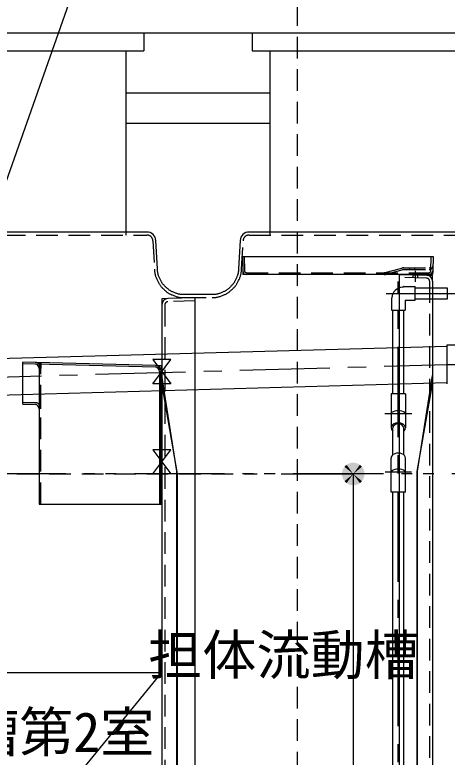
# Model space of a CAD drawing. Units: millimetres, scale not verified. Extents: x -22790 to 8910, y -6308 to 6308.
# Drawn here: x -4840 to -4122, y -2801 to -1568 of the extents above; entities that cross this region are included whole.
import ezdxf
from ezdxf.enums import TextEntityAlignment as Align

# ---------------------------------------------------------------- set-up
doc = ezdxf.new("R2010")
doc.units = ezdxf.units.MM
doc.header["$LTSCALE"] = 30
for name, pattern in [('CHAIN1', [8, 5, -1, 1, -1]), ('DASHED1', [1.8, 1.2, -0.6]), ('DOUBLE_CHAIN1', [8.8, 5, -1, 0.6, -0.6, 0.6, -1])]:
    doc.linetypes.add(name, pattern=pattern)
for name, color, linetype, lineweight in [('0-1_09', 3, 'Continuous', 25), ('0-2_空気管', 3, 'Continuous', 25), ('0-3_製作', 3, 'Continuous', 25), ('0-4_躯体', 3, 'Continuous', 25), ('0-5_機器', 3, 'Continuous', 25), ('0-6_文字', 3, 'Continuous', 25), ('0-C_07', 3, 'Continuous', 25), ('1-4_00クル-フ-6寸法', 132, 'Continuous', 25)]:
    doc.layers.add(name, color=color, linetype=linetype, lineweight=lineweight)
doc.styles.add('ＭＳ ゴシック', font='')
doc.styles.get('ＭＳ ゴシック').set_extended_font_data('MS Gothic')

msp = doc.modelspace()

# ---------------------------------------------------------------- linework, layer by layer
at = {"layer": '0-1_09'}
for p, q in [((-4655.8, -1627.39), (-4655.8, -1933.37)), ((-4415.8, -1933.37), (-4415.8, -1627.39)), ((-4620.79, -1928.37), (-5290.81, -1928.37)), ((-3780.79, -1928.37), (-4450.81, -1928.37)), ((-4603.18, -1989.73), (-4605.81, -1942.59)), ((-4465.79, -1942.59), (-4468.42, -1989.73))]:
    msp.add_line(p, q, dxfattribs=at)
at = {"layer": '0-1_09', "linetype": 'DASHED1'}
for p, q in [((-5290.81, -1933.37), (-4620.79, -1933.37)), ((-4450.81, -1933.37), (-3780.79, -1933.37)), ((-4610.8, -1942.85), (-4608.18, -1989.99)), ((-4463.42, -1989.99), (-4460.8, -1942.85)), ((-4469.44, -2011.25), (-4468.82, -2010)), ((-4596.03, -2020.15), (-4595.13, -2021.1)), ((-4558.24, -2037.37), (-4512.33, -2037.37))]:
    msp.add_line(p, q, dxfattribs=at)
at = {"layer": '0-1_09'}
for points in [[(-4608.18, -1989.99), (-4608.12, -1991.02), (-4608.1, -1991.45), (-4608.07, -1991.96), (-4608.03, -1992.55), (-4607.98, -1993.2), (-4607.92, -1993.9), (-4607.85, -1994.63), (-4607.76, -1995.38), (-4607.66, -1996.14), (-4607.54, -1996.91), (-4607.4, -1997.68), (-4607.22, -1998.47), (-4607.02, -1999.3), (-4606.78, -2000.16), (-4606.5, -2001.07), (-4606.17, -2002.04), (-4605.79, -2003.09), (-4605.35, -2004.21), (-4604.87, -2005.39), (-4604.35, -2006.61), (-4603.81, -2007.84), (-4603.25, -2009.06), (-4602.68, -2010.26), (-4602.12, -2011.4), (-4601.57, -2012.47), (-4601.04, -2013.45), (-4600.52, -2014.35), (-4600, -2015.2), (-4599.46, -2016.01), (-4598.89, -2016.8), (-4598.27, -2017.59), (-4597.6, -2018.4), (-4596.85, -2019.25), (-4596.03, -2020.15)], [(-4594.03, -2014.95), (-4594.59, -2014.23), (-4595.12, -2013.48), (-4595.63, -2012.69), (-4596.14, -2011.85), (-4596.67, -2010.94), (-4597.21, -2009.93), (-4597.77, -2008.86), (-4598.33, -2007.74), (-4598.88, -2006.59), (-4599.42, -2005.43), (-4599.93, -2004.29), (-4600.4, -2003.18), (-4600.83, -2002.12), (-4601.21, -2001.14), (-4601.54, -2000.22), (-4601.82, -1999.36), (-4602.05, -1998.54), (-4602.25, -1997.77), (-4602.42, -1997.02), (-4602.57, -1996.28), (-4602.69, -1995.56), (-4602.79, -1994.84), (-4602.87, -1994.12), (-4602.94, -1993.43), (-4603, -1992.77), (-4603.04, -1992.16), (-4603.08, -1991.6), (-4603.11, -1991.11), (-4603.18, -1989.73)], [(-4468.42, -1989.73), (-4468.47, -1990.65), (-4468.49, -1991.04), (-4468.51, -1991.51), (-4468.55, -1992.03), (-4468.59, -1992.62), (-4468.64, -1993.24), (-4468.71, -1993.9), (-4468.79, -1994.58), (-4468.88, -1995.26), (-4468.99, -1995.95), (-4469.12, -1996.65), (-4469.27, -1997.36), (-4469.46, -1998.1), (-4469.67, -1998.88), (-4469.93, -1999.7), (-4470.22, -2000.58), (-4470.57, -2001.52), (-4470.96, -2002.53), (-4471.39, -2003.59), (-4471.86, -2004.68), (-4472.35, -2005.79), (-4472.85, -2006.89), (-4473.36, -2007.97), (-4473.86, -2009), (-4474.36, -2009.96), (-4474.84, -2010.84), (-4475.3, -2011.65), (-4475.77, -2012.42), (-4476.26, -2013.14), (-4476.77, -2013.85), (-4477.33, -2014.57), (-4477.94, -2015.3), (-4478.61, -2016.06), (-4479.35, -2016.87), (-4480.16, -2017.73), (-4481.01, -2018.6), (-4481.89, -2019.48), (-4482.78, -2020.34), (-4483.67, -2021.18)], [(-4468.82, -2010), (-4468.2, -2008.73), (-4467.61, -2007.44), (-4467.04, -2006.17), (-4466.51, -2004.93), (-4466.03, -2003.76), (-4465.61, -2002.67), (-4465.25, -2001.65), (-4464.94, -2000.69), (-4464.68, -1999.79), (-4464.45, -1998.92), (-4464.27, -1998.09), (-4464.11, -1997.27), (-4463.98, -1996.47), (-4463.86, -1995.66), (-4463.77, -1994.87), (-4463.69, -1994.1), (-4463.63, -1993.37), (-4463.58, -1992.69), (-4463.54, -1992.07), (-4463.5, -1991.53), (-4463.42, -1989.99)], [(-4595.13, -2021.1), (-4594.19, -2022.07), (-4593.21, -2023.04), (-4592.22, -2024.01), (-4591.23, -2024.94), (-4590.26, -2025.83), (-4589.32, -2026.65), (-4588.44, -2027.39), (-4587.59, -2028.07), (-4586.76, -2028.69), (-4585.93, -2029.26), (-4585.07, -2029.8), (-4584.17, -2030.33), (-4583.2, -2030.85), (-4582.16, -2031.38), (-4581.01, -2031.92), (-4579.79, -2032.48), (-4578.51, -2033.03), (-4577.21, -2033.58), (-4575.89, -2034.11), (-4574.59, -2034.61), (-4573.33, -2035.07), (-4572.14, -2035.49), (-4571.02, -2035.85), (-4569.98, -2036.16), (-4569.01, -2036.42), (-4568.09, -2036.63), (-4567.22, -2036.81), (-4566.38, -2036.95), (-4565.56, -2037.07), (-4564.74, -2037.16), (-4563.94, -2037.23), (-4563.14, -2037.28), (-4562.37, -2037.32), (-4561.63, -2037.34), (-4560.95, -2037.36), (-4560.33, -2037.37), (-4559.78, -2037.37), (-4558.24, -2037.37)], [(-4561.14, -2032.35), (-4561.77, -2032.33), (-4562.43, -2032.3), (-4563.11, -2032.26), (-4563.8, -2032.2), (-4564.49, -2032.13), (-4565.19, -2032.03), (-4565.92, -2031.92), (-4566.66, -2031.77), (-4567.45, -2031.6), (-4568.28, -2031.38), (-4569.17, -2031.13), (-4570.13, -2030.84), (-4571.16, -2030.5), (-4572.24, -2030.13), (-4573.36, -2029.72), (-4574.49, -2029.29), (-4575.62, -2028.84), (-4576.72, -2028.39), (-4577.77, -2027.94), (-4578.76, -2027.5), (-4579.67, -2027.07), (-4580.5, -2026.64), (-4581.29, -2026.21), (-4582.04, -2025.76), (-4582.78, -2025.29), (-4583.51, -2024.77), (-4584.28, -2024.2), (-4585.08, -2023.57), (-4585.93, -2022.87), (-4586.82, -2022.11), (-4587.73, -2021.31), (-4588.66, -2020.48), (-4589.57, -2019.63), (-4590.46, -2018.78), (-4591.3, -2017.95), (-4592.08, -2017.16), (-4592.79, -2016.4), (-4593.44, -2015.67), (-4594.03, -2014.95)], [(-4483.67, -2021.18), (-4484.54, -2021.98), (-4485.38, -2022.72), (-4486.18, -2023.39), (-4486.94, -2024), (-4487.69, -2024.56), (-4488.44, -2025.07), (-4489.21, -2025.56), (-4490.02, -2026.03), (-4490.89, -2026.5), (-4491.83, -2026.98), (-4492.86, -2027.47), (-4493.96, -2027.96), (-4495.11, -2028.47), (-4496.29, -2028.96), (-4497.47, -2029.43), (-4498.64, -2029.89), (-4499.78, -2030.3), (-4500.85, -2030.68), (-4501.85, -2031), (-4502.79, -2031.28), (-4503.66, -2031.51), (-4504.49, -2031.71), (-4505.28, -2031.87), (-4506.04, -2032), (-4506.77, -2032.1), (-4507.5, -2032.18), (-4508.23, -2032.24), (-4508.95, -2032.29), (-4509.64, -2032.32), (-4510.3, -2032.35), (-4510.92, -2032.36), (-4511.48, -2032.37), (-4511.97, -2032.37), (-4513.36, -2032.37), (-4559.17, -2032.37), (-4559.56, -2032.37), (-4560.03, -2032.37), (-4560.56, -2032.36), (-4561.14, -2032.35)], [(-4512.33, -2037.37), (-4511.89, -2037.37), (-4511.38, -2037.37), (-4510.79, -2037.36), (-4510.14, -2037.35), (-4509.44, -2037.32), (-4508.71, -2037.29), (-4507.95, -2037.24), (-4507.18, -2037.18), (-4506.41, -2037.1), (-4505.63, -2037), (-4504.83, -2036.87), (-4504, -2036.71), (-4503.13, -2036.51), (-4502.2, -2036.28), (-4501.21, -2036), (-4500.15, -2035.67), (-4499.01, -2035.3), (-4497.8, -2034.88), (-4496.56, -2034.42), (-4495.3, -2033.95), (-4494.05, -2033.45), (-4492.83, -2032.95), (-4491.66, -2032.45), (-4490.56, -2031.95), (-4489.55, -2031.48), (-4488.62, -2031.01), (-4487.75, -2030.53), (-4486.92, -2030.03), (-4486.1, -2029.5), (-4485.28, -2028.93), (-4484.43, -2028.3), (-4483.54, -2027.6), (-4482.6, -2026.82), (-4481.61, -2025.97), (-4480.59, -2025.08), (-4479.56, -2024.16), (-4478.55, -2023.21), (-4477.56, -2022.27), (-4476.63, -2021.35)], [(-4476.63, -2021.35), (-4475.76, -2020.46), (-4474.97, -2019.62), (-4474.25, -2018.81), (-4473.59, -2018.01), (-4472.97, -2017.21), (-4472.38, -2016.38), (-4471.81, -2015.51), (-4471.24, -2014.57), (-4470.66, -2013.55), (-4470.06, -2012.44), (-4469.44, -2011.25)]]:
    msp.add_lwpolyline(points, dxfattribs=at)
for centre, start, end in [((-4620.79, -1943.37), 3, 90), ((-4450.81, -1943.37), 90, 177)]:
    msp.add_arc(centre, 15, start, end, dxfattribs=at)
at = {"layer": '0-1_09', "linetype": 'DASHED1'}
for centre, start, end in [((-4620.79, -1943.37), 3, 90), ((-4450.81, -1943.37), 90, 177)]:
    msp.add_arc(centre, 10, start, end, dxfattribs=at)
at = {"layer": '0-2_空気管'}
for p, q in [((-4462.01, -1968.93), (-4145.01, -1968.93)), ((-4462.01, -1968.93), (-4461.38, -1993.09)), ((-4145.01, -1968.93), (-4145.65, -1993.09)), ((-4151.64, -1998.93), (-4455.38, -1998.93)), ((-4145.8, -2010.11), (-4145.8, -3729.37)), ((-4540.64, -2037.93), (-4586.07, -2039.12)), ((-4540.8, -2037.93), (-4540.8, -3780.13)), ((-4595.8, -2049.11), (-4595.8, -3741.54)), ((-4606.54, -2150.12), (-4826.8, -2144.35)), ((-4799.8, -2145.06), (-4799.8, -2380.37)), ((-4610.8, -2180.37), (-4580.8, -2140.37)), ((-4580.8, -2140.37), (-4610.8, -2140.37)), ((-4606.61, -2153.12), (-4826.8, -2147.35)), ((-4599.8, -2160.11), (-4599.8, -2380.37)), ((-4596.8, -2380.37), (-4596.8, -2160.11)), ((-4570.8, -2325.78), (-4595.8, -2167.02)), ((-4170.8, -2325.78), (-4145.8, -2167.02)), ((-4610.8, -2330.37), (-4580.8, -2290.37)), ((-4580.8, -2290.37), (-4610.8, -2290.37)), ((-4570.8, -2887.37), (-4570.8, -2325.78)), ((-4569.82, -3775.29), (-4569.82, -2330.37)), ((-4171.42, -3779.37), (-4171.42, -2326.02)), ((-4170.8, -2887.37), (-4170.8, -2325.78)), ((-4799.8, -2380.37), (-4596.8, -2380.37))]:
    msp.add_line(p, q, dxfattribs=at)
at = {"layer": '0-2_空気管', "linetype": 'DASHED1'}
for p, q in [((-4459.01, -1968.85), (-4458.38, -1993.01)), ((-4148.64, -1993.01), (-4148.01, -1968.85)), ((-4455.38, -1995.93), (-4151.64, -1995.93)), ((-4368.01, -1995.93), (-4368.01, -1998.93)), ((-4272.01, -1995.93), (-4272.01, -1998.93)), ((-4224.52, -1995.7), (-4197.05, -1988.37)), ((-4223.75, -1998.59), (-4196.28, -1991.27)), ((-4193.7, -1987.93), (-4145.59, -1987.93)), ((-4193.7, -1990.93), (-4145.59, -1990.93)), ((-4184.01, -1987.93), (-4184.01, -1990.93)), ((-4176.01, -1987.93), (-4176.01, -1990.93)), ((-4155.67, -2005.11), (-4200.8, -2003.93)), ((-4178.8, -1999.51), (-4178.8, -2004.51)), ((-4170.8, -1999.72), (-4170.8, -2004.72)), ((-4150.8, -2010.11), (-4150.8, -3726.96)), ((-4540.8, -2042.93), (-4585.93, -2044.11)), ((-4590.8, -2049.11), (-4590.8, -3741.54)), ((-4796.8, -2380.37), (-4796.8, -2145.06)), ((-4945.11, -2330.37), (-4437.24, -2330.37))]:
    msp.add_line(p, q, dxfattribs=at)
at = {"layer": '0-2_空気管', "linetype": 'DOUBLE_CHAIN1'}
for p, q in [((-4461.38, -1993.09), (-4461.23, -1998.93)), ((-4174.8, -1992.73), (-4174.8, -2010.98)), ((-4145.65, -1993.09), (-4145.8, -1998.93)), ((-4455.38, -1998.93), (-4461.23, -1998.93)), ((-4155.54, -2000.12), (-4145.8, -2000.37)), ((-4145.8, -1998.93), (-4151.64, -1998.93)), ((-4145.8, -2010.11), (-4145.8, -2000.37)), ((-4586.07, -2039.12), (-4595.8, -2039.37)), ((-4595.8, -2039.37), (-4595.8, -2049.11)), ((-4569.82, -2330.37), (-4595.8, -2181.33)), ((-4171.42, -2326.02), (-4145.8, -2181.33)), ((-3963.55, -2330.37), (-6151.57, -2330.37))]:
    msp.add_line(p, q, dxfattribs=at)
at = {"layer": '0-2_空気管'}
for points in [[(-4200.8, -3780.14), (-4200.8, -1998.93), (-4155.54, -2000.12)], [(-4610.8, -2140.37), (-4580.8, -2180.37), (-4610.8, -2180.37)], [(-4610.8, -2290.37), (-4580.8, -2330.37), (-4610.8, -2330.37)]]:
    msp.add_lwpolyline(points, dxfattribs=at)
at = {"layer": '0-2_空気管', "linetype": 'DOUBLE_CHAIN1'}
msp.add_lwpolyline([(-4606.54, -2150.12), (-4596.8, -2150.37), (-4596.8, -2160.11)], dxfattribs=at)
at = {"layer": '0-2_空気管', "linetype": 'DASHED1'}
for centre, radius, start, end in [((-4151.43, -1984.93), 3, 270, 358.5), ((-4151.43, -1984.93), 6, 270, 358.5), ((-4455.38, -1992.93), 3, 181.5, 270), ((-4226.32, -1988.93), 7, 270, 284.932), ((-4193.7, -2000.93), 13, 90, 104.932), ((-4193.7, -2000.93), 10, 90, 104.932), ((-4151.64, -1992.93), 3, 270, 358.5), ((-4226.32, -1988.93), 10, 270, 284.932), ((-4155.8, -2010.11), 5, 0, 88.5), ((-4585.8, -2049.11), 5, 91.5, 180)]:
    msp.add_arc(centre, radius, start, end, dxfattribs=at)
at = {"layer": '0-2_空気管'}
for centre, radius, start, end in [((-4455.38, -1992.93), 6, 181.5, 270), ((-4151.64, -1992.93), 6, 270, 358.5), ((-4155.8, -2010.11), 10, 0, 88.5), ((-4585.8, -2049.11), 10, 91.5, 180), ((-4606.8, -2160.11), 7, 0, 88.5), ((-4606.8, -2160.11), 10, 0, 88.5)]:
    msp.add_arc(centre, radius, start, end, dxfattribs=at)
at = {"layer": '0-3_製作'}
for p in [(-5325.8, -2660.37), (-5325.8, -3550.37)]:
    msp.add_line(p, (-4595.8, -2660.37), dxfattribs=at)
at = {"layer": '0-4_躯体', "linetype": 'CHAIN1'}
for p, q in [((-4202.8, -3709.35), (-4202.8, -2010.87)), ((-4222.72, -2030.37), (-3893.56, -2030.37)), ((-5905.8, -2198.37), (-4121.8, -2148.37)), ((-4121.8, -2148.37), (-4033.05, -2148.37)), ((-4180.21, -2230.37), (-4225.07, -2230.37)), ((-4180.8, -2327.37), (-4224.8, -2327.37))]:
    msp.add_line(p, q, dxfattribs=at)
at = {"layer": '0-4_躯体'}
for p, q in [((-4194.09, -2019.17), (-4194.23, -2019.31)), ((-4193.38, -2018.87), (-4174.8, -2018.87)), ((-4174.8, -2041.87), (-4174.8, -2018.87)), ((-4174.74, -2021.37), (-4121.55, -2021.37)), ((-4121.55, -2020.87), (-4121.55, -2039.87)), ((-4214.3, -2039.79), (-4214.3, -2058.37)), ((-4191.3, -2041.87), (-4191.3, -2058.37)), ((-4191.3, -2041.87), (-4174.8, -2041.87)), ((-4174.74, -2039.37), (-4121.55, -2039.37)), ((-4214.3, -2058.37), (-4191.3, -2058.37)), ((-4211.8, -2197.37), (-4211.8, -2058.37)), ((-4193.8, -2197.37), (-4193.8, -2058.37)), ((-4121.8, -2118.33), (-4897.66, -2139.88)), ((-4121.8, -2115.62), (-4096.3, -2115.62)), ((-4121.8, -2180.82), (-4121.8, -2115.62)), ((-4826.8, -2214.37), (-4826.8, -2144.35)), ((-4895.99, -2200.1), (-4121.8, -2178.42)), ((-4190.8, -2197.37), (-4214.8, -2197.37)), ((-4214.8, -2197.37), (-4214.8, -2253.71)), ((-4190.8, -2197.37), (-4190.8, -2253.71)), ((-4826.8, -2214.37), (-4806.62, -2214.9)), ((-4211.8, -2298.42), (-4211.8, -2253.71)), ((-4193.8, -2298.42), (-4193.8, -2253.71)), ((-4214.8, -2360.37), (-4214.8, -2304.04)), ((-4190.8, -2360.37), (-4190.8, -2304.04)), ((-4190.8, -2360.37), (-4214.8, -2360.37)), ((-4211.8, -3644.37), (-4211.8, -2360.37)), ((-4193.8, -3644.37), (-4193.8, -2360.37))]:
    msp.add_line(p, q, dxfattribs=at)
at = {"layer": '0-4_躯体', "linetype": 'DOUBLE_CHAIN1'}
msp.add_line((-4796.8, -2145.13), (-4796.8, -2154.88), dxfattribs=at)
at = {"layer": '0-4_躯体', "linetype": 'DASHED1'}
msp.add_line((-4826.8, -2211.37), (-4806.54, -2211.9), dxfattribs=at)
at = {"layer": '0-4_躯体'}
for centre, radius, start, end in [((-4194.8, -2038.37), 18.5, 92.365, 177.635), ((-4195.65, -2017.89), 2, 272.365, 315), ((-4193.38, -2019.87), 0.999, 90, 135), ((-4213.3, -2039.79), 0.999, 135, 180), ((-4215.28, -2037.53), 2, 315, 357.635), ((-4806.8, -2154.88), 7, 0, 88.5), ((-4806.8, -2221.9), 7, 0, 88.5)]:
    msp.add_arc(centre, radius, start, end, dxfattribs=at)
at = {"layer": '0-4_躯体', "linetype": 'DASHED1'}
msp.add_arc((-4806.8, -2154.88), 10, 0, 88.5, dxfattribs=at)
at = {"layer": '0-4_躯体', "linetype": 'DOUBLE_CHAIN1'}
msp.add_arc((-4806.8, -2221.9), 10, 0, 88.5, dxfattribs=at)
at = {"layer": '0-4_躯体'}
for centre, major_axis, ratio, start_param, end_param in [((-4202.8, -2230.37), (12, 0), 0.4142, 6.2831853, 9.424778), ((-4202.8, -2253.71), (-12, 0), 0.7071, 2.4188458, 7.0059322), ((-4202.8, -2253.71), (-9, 0), 0.7072, 3.1415927, 6.2831853), ((-4202.8, -2304.04), (12, 0), 0.7071, 6.2831853, 9.424778), ((-4202.8, -2327.37), (12, 0), 0.4142, 6.2831853, 9.424778)]:
    msp.add_ellipse(centre, major_axis=major_axis, ratio=ratio, start_param=start_param, end_param=end_param, dxfattribs=at)
at = {"layer": '0-5_機器', "color": 2}
for p, q in [((-7311.32, -1597.37), (-3017.29, -1597.37)), ((-4655.8, -1697.37), (-4415.8, -1697.37)), ((-4655.8, -1747.37), (-4415.8, -1747.37))]:
    msp.add_line(p, q, dxfattribs=at)
at = {"layer": '0-5_機器'}
for p, q in [((-5285.8, -1597.39), (-4625.8, -1597.39)), ((-4625.8, -1597.39), (-4625.8, -1627.39)), ((-4445.8, -1597.39), (-3785.8, -1597.39)), ((-4445.8, -1597.39), (-4445.8, -1627.39)), ((-5285.8, -1627.39), (-4625.8, -1627.39)), ((-4445.8, -1627.39), (-3785.8, -1627.39))]:
    msp.add_line(p, q, dxfattribs=at)
at = {"layer": '0-6_文字'}
msp.add_line((-4734.69, -1503.45), (-4946.2, -2102.43), dxfattribs=at)
at = {"layer": '0-C_07', "linetype": 'DASHED1'}
msp.add_line((-4370.8, -1549.92), (-4370.8, -3817.39), dxfattribs=at)
at = {"layer": '1-4_00クル-フ-6寸法', "color": 4}
for p, q in [((-4397.72, -2330.37), (-4277.72, -2330.37)), ((-4277.72, -2330.37), (-4277.72, -3780.37))]:
    msp.add_line(p, q, dxfattribs=at)
at = {"layer": '1-4_00クル-フ-6寸法'}
for points in [[(-4277.72, -2330.37), (-4293.55, -2320.33), (-4292.16, -2318.42)], [(-4277.72, -2330.37), (-4292.16, -2318.42), (-4290.55, -2316.7)], [(-4277.72, -2330.37), (-4290.55, -2316.7), (-4288.74, -2315.2)], [(-4277.72, -2330.37), (-4288.74, -2315.2), (-4286.75, -2313.94)], [(-4277.72, -2330.37), (-4286.75, -2313.94), (-4284.62, -2312.94)], [(-4277.72, -2330.37), (-4284.62, -2312.94), (-4282.38, -2312.21)], [(-4277.72, -2330.37), (-4282.38, -2312.21), (-4280.07, -2311.77)], [(-4277.72, -2330.37), (-4280.07, -2311.77), (-4277.72, -2311.62)], [(-4277.72, -2330.37), (-4277.72, -2311.62), (-4275.37, -2311.77)], [(-4277.72, -2330.37), (-4275.37, -2311.77), (-4273.05, -2312.21)], [(-4277.72, -2330.37), (-4273.05, -2312.21), (-4270.82, -2312.94)], [(-4277.72, -2330.37), (-4270.82, -2312.94), (-4268.68, -2313.94)], [(-4277.72, -2330.37), (-4268.68, -2313.94), (-4266.7, -2315.2)], [(-4277.72, -2330.37), (-4266.7, -2315.2), (-4264.88, -2316.7)], [(-4277.72, -2330.37), (-4264.88, -2316.7), (-4263.27, -2318.42)], [(-4277.72, -2330.37), (-4263.27, -2318.42), (-4261.89, -2320.33)], [(-4277.72, -2330.37), (-4296.43, -2329.19), (-4296.14, -2326.86)], [(-4277.72, -2330.37), (-4296.43, -2331.55), (-4296.43, -2329.19)], [(-4277.72, -2330.37), (-4296.14, -2333.89), (-4296.43, -2331.55)], [(-4277.72, -2330.37), (-4296.14, -2326.86), (-4295.55, -2324.58)], [(-4277.72, -2330.37), (-4295.55, -2336.17), (-4296.14, -2333.89)], [(-4277.72, -2330.37), (-4295.55, -2324.58), (-4294.68, -2322.39)], [(-4277.72, -2330.37), (-4294.68, -2338.36), (-4295.55, -2336.17)], [(-4277.72, -2330.37), (-4294.68, -2322.39), (-4293.55, -2320.33)], [(-4277.72, -2330.37), (-4293.55, -2340.42), (-4294.68, -2338.36)], [(-4277.72, -2330.37), (-4292.16, -2342.32), (-4293.55, -2340.42)], [(-4277.72, -2330.37), (-4290.55, -2344.04), (-4292.16, -2342.32)], [(-4277.72, -2330.37), (-4288.74, -2345.54), (-4290.55, -2344.04)], [(-4277.72, -2330.37), (-4286.75, -2346.8), (-4288.74, -2345.54)], [(-4277.72, -2330.37), (-4284.62, -2347.81), (-4286.75, -2346.8)], [(-4277.72, -2330.37), (-4282.38, -2348.53), (-4284.62, -2347.81)], [(-4277.72, -2330.37), (-4280.07, -2348.97), (-4282.38, -2348.53)], [(-4277.72, -2330.37), (-4277.72, -2349.12), (-4280.07, -2348.97)], [(-4277.72, -2330.37), (-4261.89, -2320.33), (-4260.75, -2322.39)], [(-4277.72, -2330.37), (-4260.75, -2322.39), (-4259.89, -2324.58)], [(-4277.72, -2330.37), (-4259.89, -2324.58), (-4259.3, -2326.86)], [(-4277.72, -2330.37), (-4259.3, -2326.86), (-4259, -2329.19)], [(-4277.72, -2330.37), (-4259, -2329.19), (-4259, -2331.55)], [(-4277.72, -2330.37), (-4275.37, -2348.97), (-4277.72, -2349.12)], [(-4277.72, -2330.37), (-4273.05, -2348.53), (-4275.37, -2348.97)], [(-4277.72, -2330.37), (-4270.82, -2347.81), (-4273.05, -2348.53)], [(-4277.72, -2330.37), (-4268.68, -2346.8), (-4270.82, -2347.81)], [(-4277.72, -2330.37), (-4266.7, -2345.54), (-4268.68, -2346.8)], [(-4277.72, -2330.37), (-4264.88, -2344.04), (-4266.7, -2345.54)], [(-4277.72, -2330.37), (-4263.27, -2342.32), (-4264.88, -2344.04)], [(-4277.72, -2330.37), (-4261.89, -2340.42), (-4263.27, -2342.32)], [(-4277.72, -2330.37), (-4260.75, -2338.36), (-4261.89, -2340.42)], [(-4277.72, -2330.37), (-4259.89, -2336.17), (-4260.75, -2338.36)], [(-4277.72, -2330.37), (-4259.3, -2333.89), (-4259.89, -2336.17)], [(-4277.72, -2330.37), (-4259, -2331.55), (-4259.3, -2333.89)]]:
    msp.add_solid(points, dxfattribs=at)

# ---------------------------------------------------------------- texts
at = {"layer": '0-6_文字', "color": 4, "style": 'ＭＳ ゴシック'}
for s, p in [('担体流動槽', (-4618.58, -2683.79)), ('嫌気ろ床槽第2室', (-5283.12, -2811.92))]:
    msp.add_text(s, height=65.98, dxfattribs=at).set_placement(p, align=Align.BOTTOM_LEFT)

doc.saveas('drawing.dxf')
